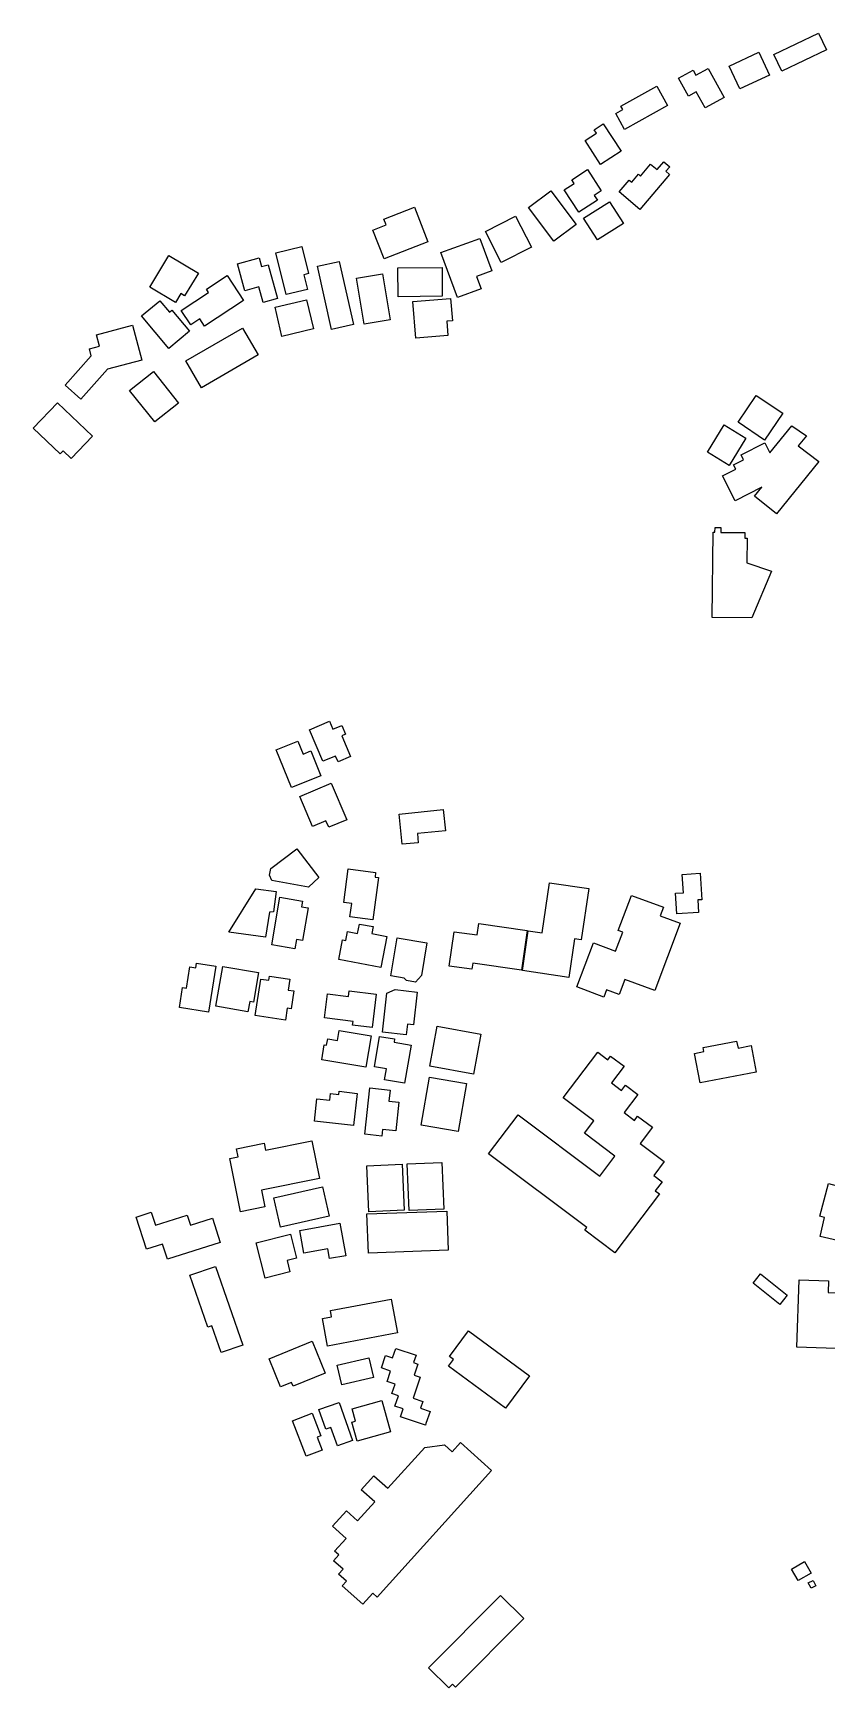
# Model space of a CAD drawing. Header units: metres. Extents: x -30816 to -28918, y -46789 to -43839.
# Drawn here: x -30814.8 to -30631.9, y -45815.6 to -45434.4 of the extents above; entities that cross this region are included whole.
import ezdxf

# ---------------------------------------------------------------- set-up
doc = ezdxf.new("R2010")
doc.units = ezdxf.units.M
doc.header["$MEASUREMENT"] = 0

msp = doc.modelspace()

# ---------------------------------------------------------------- linework, layer by layer
for points in [[(-30644.11, -45439.28), (-30633.83, -45434.38), (-30631.95, -45438.27), (-30642.24, -45443.17), (-30644.11, -45439.28)], [(-30654.36, -45441.99), (-30647.52, -45438.8), (-30645.05, -45444.06), (-30651.9, -45447.24), (-30654.36, -45441.99)], [(-30666.06, -45444.79), (-30662.66, -45442.93), (-30662.04, -45444.06), (-30659.21, -45442.5), (-30655.52, -45449.2), (-30659.92, -45451.61), (-30661.95, -45447.94), (-30663.77, -45448.93), (-30666.06, -45444.79)], [(-30679.32, -45451.18), (-30671.05, -45446.61), (-30668.56, -45451.08), (-30678.51, -45456.57), (-30680.52, -45452.94), (-30678.85, -45452.01), (-30679.32, -45451.18)], [(-30685.48, -45456.69), (-30683.38, -45455.32), (-30679.29, -45461.6), (-30684, -45464.63), (-30687.57, -45459.15), (-30684.98, -45457.47), (-30685.48, -45456.69)], [(-30690.66, -45468.19), (-30687.01, -45465.84), (-30683.85, -45470.72), (-30685.46, -45471.76), (-30684.74, -45472.88), (-30689.03, -45475.63), (-30692.36, -45470.5), (-30690.1, -45469.04), (-30690.66, -45468.19)], [(-30679.74, -45470.98), (-30677.4, -45468.23), (-30676.84, -45468.71), (-30675.29, -45466.9), (-30674.8, -45467.31), (-30672.48, -45464.58), (-30671, -45465.83), (-30669.46, -45464.01), (-30668.08, -45465.18), (-30668.96, -45466.22), (-30668.12, -45466.92), (-30674.98, -45475), (-30679.74, -45470.98)], [(-30695.47, -45470.7), (-30689.62, -45478.48), (-30694.78, -45482.34), (-30700.64, -45474.56), (-30695.47, -45470.7)], [(-30687.91, -45477.02), (-30681.93, -45473.27), (-30678.76, -45478.26), (-30684.74, -45482.02), (-30687.91, -45477.02)], [(-30733.9, -45486.41), (-30736.51, -45479.77), (-30733.43, -45478.56), (-30733.94, -45477.26), (-30726.92, -45474.51), (-30723.79, -45482.46), (-30733.9, -45486.41)], [(-30703.62, -45476.53), (-30699.94, -45483.69), (-30706.88, -45487.23), (-30710.56, -45480.08), (-30703.62, -45476.53)], [(-30756.44, -45494.62), (-30758.82, -45485.02), (-30752.83, -45483.54), (-30751.27, -45489.77), (-30752.38, -45490.04), (-30751.55, -45493.42), (-30756.44, -45494.62)], [(-30711.86, -45481.66), (-30709.09, -45489.15), (-30712.59, -45490.42), (-30711.52, -45493.31), (-30716.96, -45495.3), (-30720.8, -45484.94), (-30711.86, -45481.66)], [(-30787.87, -45492.94), (-30783.46, -45485.63), (-30776.69, -45489.68), (-30779.85, -45494.92), (-30780.72, -45494.39), (-30781.97, -45496.46), (-30787.87, -45492.94)], [(-30767.68, -45487.53), (-30762.65, -45486.15), (-30762.1, -45488.16), (-30760.6, -45487.75), (-30758.46, -45495.52), (-30761.75, -45496.43), (-30762.74, -45492.86), (-30765.97, -45493.73), (-30767.68, -45487.53)], [(-30749.25, -45488.1), (-30744.25, -45486.99), (-30740.97, -45501.52), (-30745.98, -45502.65), (-30749.25, -45488.1)], [(-30730.71, -45488.45), (-30720.54, -45488.37), (-30720.48, -45495.01), (-30730.66, -45495.11), (-30730.71, -45488.45)], [(-30770.08, -45490.25), (-30766.28, -45495.97), (-30775.26, -45501.87), (-30776.33, -45500.24), (-30778.41, -45501.61), (-30780.63, -45498.25), (-30774.32, -45494.1), (-30774.81, -45493.36), (-30770.08, -45490.25)], [(-30740.27, -45490.82), (-30734.27, -45489.81), (-30732.46, -45500.45), (-30738.46, -45501.46), (-30740.27, -45490.82)], [(-30789.76, -45499.52), (-30785.55, -45496.03), (-30783.36, -45498.63), (-30782.81, -45498.18), (-30778.72, -45503.05), (-30783.48, -45507.01), (-30789.76, -45499.52)], [(-30757.42, -45504.26), (-30759.02, -45497.52), (-30751.77, -45495.8), (-30750.16, -45502.54), (-30757.42, -45504.26)], [(-30726.6, -45504.62), (-30727.3, -45496.21), (-30718.58, -45495.5), (-30718.15, -45500.67), (-30719.47, -45500.77), (-30719.2, -45504.02), (-30726.6, -45504.62)], [(-30801.37, -45508.7), (-30801.79, -45507.12), (-30799.48, -45506.51), (-30800.17, -45503.88), (-30791.87, -45501.69), (-30789.74, -45509.69), (-30797.64, -45511.78), (-30803.79, -45518.69), (-30807.36, -45515.47), (-30801.37, -45508.7)], [(-30779.55, -45509.88), (-30766.49, -45502.32), (-30762.88, -45508.51), (-30775.94, -45516.07), (-30779.55, -45509.88)], [(-30786.71, -45523.95), (-30792.52, -45516.72), (-30787.05, -45512.37), (-30781.24, -45519.6), (-30786.71, -45523.95)], [(-30814.77, -45525.37), (-30809.15, -45519.55), (-30801.06, -45527.26), (-30806.02, -45532.41), (-30807.87, -45530.63), (-30808.53, -45531.32), (-30814.77, -45525.37)], [(-30652.33, -45523.98), (-30648.12, -45517.84), (-30642.02, -45521.97), (-30646.23, -45528.13), (-30652.33, -45523.98)], [(-30659.4, -45530.93), (-30655.56, -45524.62), (-30650.51, -45527.67), (-30654.35, -45533.98), (-30659.4, -45530.93)], [(-30646.83, -45539.01), (-30653, -45542.11), (-30655.91, -45536.37), (-30652.84, -45534.83), (-30653.35, -45533.82), (-30651.05, -45532.66), (-30651.63, -45531.52), (-30646.15, -45528.76), (-30644.97, -45531.08), (-30639.92, -45524.82), (-30636.59, -45527.18), (-30638.45, -45529.49), (-30633.75, -45533.04), (-30643.49, -45545.1), (-30648.57, -45541.09), (-30646.83, -45539.01)], [(-30650.27, -45556.43), (-30644.59, -45558.32), (-30649.19, -45569.07), (-30658.27, -45568.98), (-30658.09, -45549.38), (-30657.65, -45549.38), (-30657.63, -45548.25), (-30656.31, -45548.25), (-30656.32, -45549.39), (-30650.79, -45549.45), (-30650.8, -45550.74), (-30650.22, -45550.76), (-30650.27, -45556.43)], [(-30751.05, -45594.85), (-30746.44, -45592.92), (-30745.67, -45594.73), (-30743.62, -45593.87), (-30742.76, -45595.91), (-30743.64, -45596.29), (-30741.61, -45601.05), (-30744.49, -45602.27), (-30745.07, -45600.91), (-30747.97, -45602.13), (-30751.05, -45594.85)], [(-30758.73, -45599.49), (-30753.76, -45597.49), (-30752.55, -45600.46), (-30750.76, -45599.74), (-30748.44, -45605.44), (-30755.2, -45608.16), (-30758.73, -45599.49)], [(-30753.33, -45610.24), (-30746.09, -45607.19), (-30742.51, -45615.6), (-30746.63, -45617.34), (-30747.28, -45615.81), (-30750.39, -45617.12), (-30753.33, -45610.24)], [(-30729.69, -45621.25), (-30730.41, -45614.28), (-30720.24, -45613.23), (-30719.73, -45618.13), (-30726.22, -45618.79), (-30726, -45620.88), (-30729.69, -45621.25)], [(-30748.96, -45628.92), (-30751.28, -45631.09), (-30759.75, -45629.62), (-30760.29, -45628.34), (-30760.02, -45626.83), (-30754.01, -45622.31), (-30748.96, -45628.92)], [(-30736.52, -45638.67), (-30741.77, -45637.96), (-30741.36, -45634.9), (-30743.17, -45634.67), (-30742.13, -45626.94), (-30735.84, -45627.77), (-30735.98, -45628.82), (-30735.21, -45628.92), (-30736.52, -45638.67)], [(-30695.76, -45630.09), (-30686.7, -45631.41), (-30688.45, -45643.29), (-30690, -45643.06), (-30691.29, -45651.9), (-30702.02, -45650.33), (-30700.67, -45641.15), (-30697.46, -45641.61), (-30695.76, -45630.09)], [(-30665.19, -45628.18), (-30661.08, -45627.92), (-30660.7, -45634.03), (-30661.6, -45634.08), (-30661.42, -45636.94), (-30666.45, -45637.25), (-30666.74, -45632.54), (-30664.93, -45632.43), (-30665.19, -45628.18)], [(-30758.79, -45632.09), (-30759.35, -45636.84), (-30760.32, -45636.87), (-30761.25, -45642.67), (-30769.64, -45641.5), (-30763.46, -45631.5), (-30758.79, -45632.09)], [(-30752.7, -45634.34), (-30752.93, -45635.64), (-30751.4, -45635.9), (-30752.7, -45643.39), (-30754.05, -45643.16), (-30754.43, -45645.34), (-30759.79, -45644.43), (-30757.89, -45633.45), (-30752.7, -45634.34)], [(-30685.67, -45643.97), (-30680.57, -45645.87), (-30678.9, -45641.47), (-30679.94, -45641.07), (-30676.89, -45633.01), (-30669.53, -45635.76), (-30670.27, -45637.72), (-30665.68, -45639.44), (-30671.53, -45654.94), (-30678.39, -45652.36), (-30679.72, -45655.88), (-30682.63, -45654.8), (-30683.26, -45656.45), (-30689.5, -45654.11), (-30685.67, -45643.97)], [(-30733.27, -45642.47), (-30734.65, -45649.65), (-30744.33, -45647.82), (-30743.45, -45643.23), (-30742.68, -45643.38), (-30742.3, -45641.36), (-30740, -45641.8), (-30739.58, -45639.63), (-30736.43, -45640.22), (-30736.73, -45641.81), (-30733.27, -45642.47)], [(-30712.09, -45639.53), (-30700.92, -45641.1), (-30702.21, -45650.25), (-30713.46, -45648.67), (-30713.65, -45650.05), (-30718.87, -45649.32), (-30717.76, -45641.39), (-30712.46, -45642.13), (-30712.09, -45639.53)], [(-30730.9, -45642.81), (-30724.06, -45643.92), (-30725.3, -45651.49), (-30726.63, -45652.99), (-30728.74, -45652.65), (-30729.24, -45652.08), (-30732.34, -45651.58), (-30730.9, -45642.81)], [(-30772.64, -45649.35), (-30774.34, -45659.89), (-30781.06, -45658.81), (-30780.33, -45654.26), (-30779.43, -45654.41), (-30778.64, -45649.46), (-30777.24, -45649.69), (-30777.08, -45648.64), (-30772.64, -45649.35)], [(-30762.8, -45650.81), (-30763.99, -45657.61), (-30764.86, -45657.47), (-30765.27, -45659.82), (-30772.62, -45658.55), (-30771.02, -45649.38), (-30762.8, -45650.81)], [(-30755.61, -45652.32), (-30756.01, -45654.83), (-30754.65, -45655.04), (-30755.28, -45659.12), (-30756.19, -45658.98), (-30756.61, -45661.74), (-30763.6, -45660.67), (-30762.29, -45652.28), (-30760.46, -45652.57), (-30760.3, -45651.59), (-30755.61, -45652.32)], [(-30735.69, -45655.77), (-30736.63, -45663.47), (-30741.13, -45662.92), (-30741.03, -45662.08), (-30747.64, -45661.26), (-30746.96, -45655.72), (-30742.12, -45656.31), (-30741.96, -45655), (-30735.69, -45655.77)], [(-30726.26, -45655.29), (-30727.15, -45662.86), (-30728.53, -45662.7), (-30728.82, -45665.17), (-30734.27, -45664.54), (-30733.22, -45655.53), (-30731.3, -45654.71), (-30726.26, -45655.29)], [(-30736.86, -45665.34), (-30738.09, -45672.61), (-30748.23, -45670.91), (-30747.66, -45667.48), (-30747.14, -45667.56), (-30746.89, -45666.05), (-30744.64, -45666.43), (-30744.24, -45664.11), (-30736.86, -45665.34)], [(-30711.57, -45664.99), (-30713.28, -45674.24), (-30723.37, -45672.38), (-30721.66, -45663.13), (-30711.57, -45664.99)], [(-30729.15, -45676.29), (-30733.76, -45675.52), (-30733.33, -45672.95), (-30736.11, -45672.5), (-30734.94, -45665.5), (-30731.48, -45666.08), (-30731.6, -45666.83), (-30727.68, -45667.49), (-30729.15, -45676.29)], [(-30648.12, -45673.76), (-30661.03, -45676.2), (-30662.33, -45669.41), (-30660.18, -45669.01), (-30660.36, -45668.04), (-30652.65, -45666.58), (-30652.34, -45668.19), (-30649.3, -45667.62), (-30648.12, -45673.76)], [(-30678.61, -45672.39), (-30681.51, -45676.21), (-30679.18, -45677.96), (-30678.26, -45676.76), (-30675.46, -45678.85), (-30678.61, -45683.04), (-30676.21, -45684.84), (-30675.47, -45683.87), (-30672.03, -45686.45), (-30674.85, -45690.17), (-30669.32, -45694.33), (-30671.76, -45697.55), (-30669.85, -45698.98), (-30671.43, -45701.07), (-30670.46, -45701.79), (-30680.74, -45715.36), (-30687.65, -45710.16), (-30687.19, -45709.54), (-30709.8, -45692.55), (-30702.99, -45683.56), (-30684.18, -45697.69), (-30680.7, -45693.1), (-30687.72, -45687.83), (-30685.57, -45684.99), (-30692.64, -45679.67), (-30684.66, -45669.15), (-30682.32, -45670.91), (-30681.69, -45670.08), (-30678.61, -45672.39)], [(-30725.34, -45685.94), (-30723.41, -45674.87), (-30714.91, -45676.34), (-30716.85, -45687.41), (-30725.34, -45685.94)], [(-30749.96, -45685), (-30749.35, -45679.87), (-30746.41, -45680.23), (-30746.22, -45678.68), (-30744.35, -45678.9), (-30744.26, -45678.15), (-30740.08, -45678.64), (-30740.96, -45686.06), (-30749.96, -45685)], [(-30732.5, -45677.86), (-30732.77, -45680.4), (-30730.48, -45680.64), (-30731.19, -45687.27), (-30734.25, -45686.95), (-30734.41, -45688.47), (-30738.33, -45688.06), (-30737.19, -45677.37), (-30732.5, -45677.86)], [(-30761.22, -45691.7), (-30750.56, -45689.58), (-30748.8, -45698.25), (-30762.12, -45700.92), (-30761.35, -45704.76), (-30766.97, -45705.89), (-30769.44, -45693.66), (-30767.54, -45693.28), (-30767.93, -45691.4), (-30761.54, -45690.12), (-30761.22, -45691.7)], [(-30720.16, -45705.33), (-30728.13, -45705.63), (-30728.54, -45694.86), (-30720.59, -45694.55), (-30720.16, -45705.33)], [(-30729.24, -45705.53), (-30737.38, -45705.91), (-30737.88, -45695.35), (-30729.74, -45694.96), (-30729.24, -45705.53)], [(-30746.57, -45706.91), (-30757.76, -45709.41), (-30759.28, -45702.66), (-30748.1, -45700.16), (-30746.57, -45706.91)], [(-30622.37, -45701.83), (-30625.08, -45713.5), (-30633.4, -45711.58), (-30632.39, -45707.2), (-30633.52, -45706.9), (-30631.46, -45699.38), (-30622.37, -45701.83)], [(-30786.59, -45708.98), (-30779.24, -45706.65), (-30778.49, -45709.01), (-30773.43, -45707.41), (-30771.64, -45712.98), (-30783.83, -45716.83), (-30784.93, -45713.38), (-30788.61, -45714.54), (-30790.98, -45707.11), (-30787.53, -45706.03), (-30786.59, -45708.98)], [(-30719.47, -45705.75), (-30719.16, -45714.77), (-30737.51, -45715.4), (-30737.83, -45706.37), (-30719.47, -45705.75)], [(-30753.28, -45710.2), (-30744.06, -45708.56), (-30742.72, -45716.02), (-30746.43, -45716.67), (-30746.83, -45714.44), (-30752.35, -45715.42), (-30753.28, -45710.2)], [(-30763.36, -45713.04), (-30755.46, -45711.06), (-30754.07, -45716.57), (-30756.25, -45717.12), (-30755.59, -45719.76), (-30761.29, -45721.19), (-30763.36, -45713.04)], [(-30778.63, -45720.5), (-30772.71, -45718.48), (-30766.46, -45736.63), (-30771.44, -45738.33), (-30773.58, -45732.15), (-30774.51, -45732.46), (-30778.63, -45720.5)], [(-30642.7, -45727.24), (-30648.84, -45722.32), (-30647.12, -45720.2), (-30640.99, -45725.12), (-30642.7, -45727.24)], [(-30638.82, -45737.11), (-30638.24, -45721.57), (-30631.46, -45721.83), (-30631.56, -45724.51), (-30617.9, -45724.56), (-30617.91, -45727.08), (-30616.04, -45727.13), (-30616.38, -45737.83), (-30638.82, -45737.11)], [(-30746.9, -45736.83), (-30748.1, -45730.48), (-30745.98, -45730.08), (-30746.25, -45728.64), (-30732.27, -45726.02), (-30730.8, -45733.81), (-30746.9, -45736.83)], [(-30760.38, -45739.76), (-30750.44, -45735.73), (-30747.43, -45743.11), (-30754.84, -45746.1), (-30755.2, -45745.23), (-30757.73, -45746.26), (-30760.38, -45739.76)], [(-30718.85, -45739.23), (-30714.46, -45733.33), (-30700.36, -45743.71), (-30705.88, -45751.14), (-30719.07, -45741.43), (-30717.93, -45739.9), (-30718.85, -45739.23)], [(-30737.42, -45739.55), (-30736.36, -45744.06), (-30743.64, -45745.74), (-30744.69, -45741.23), (-30737.42, -45739.55)], [(-30724.36, -45755.06), (-30730.13, -45753.11), (-30729.53, -45751.32), (-30731.41, -45750.68), (-30730.58, -45748.27), (-30732.11, -45747.75), (-30731.37, -45745.59), (-30733.21, -45744.98), (-30732.4, -45742.6), (-30734.51, -45741.89), (-30733.53, -45738.98), (-30731.93, -45739.52), (-30731.2, -45737.37), (-30726.52, -45738.95), (-30727.1, -45740.64), (-30726.1, -45740.97), (-30726.97, -45743.53), (-30725.57, -45744), (-30727.22, -45748.82), (-30724.97, -45749.59), (-30725.51, -45751.17), (-30723.29, -45751.92), (-30724.24, -45754.67), (-30724.36, -45755.06)], [(-30748.93, -45751.45), (-30744.27, -45749.8), (-30741.13, -45758.61), (-30744.64, -45759.84), (-30746.15, -45755.56), (-30747.32, -45755.98), (-30748.93, -45751.45)], [(-30740.13, -45758.72), (-30741.34, -45754.34), (-30740.48, -45754.11), (-30741.27, -45751.26), (-30734.44, -45749.4), (-30732.45, -45756.63), (-30740.13, -45758.72)], [(-30755.02, -45754.06), (-30750.47, -45752.29), (-30748.44, -45757.48), (-30749.3, -45757.81), (-30748.13, -45760.8), (-30751.82, -45762.23), (-30755.02, -45754.06)], [(-30716.32, -45759.09), (-30709.12, -45765.54), (-30735.45, -45794.67), (-30736.47, -45793.76), (-30738.77, -45796.3), (-30743.52, -45792.05), (-30742.56, -45790.98), (-30744.37, -45789.36), (-30743.35, -45788.23), (-30745.53, -45786.28), (-30744.32, -45784.94), (-30745.28, -45784.09), (-30742.64, -45781.18), (-30745.79, -45778.36), (-30742.55, -45774.78), (-30740.01, -45777.06), (-30736.06, -45772.69), (-30739.16, -45769.92), (-30736.25, -45766.7), (-30733.01, -45769.59), (-30724.51, -45760.18), (-30719.94, -45759.6), (-30718.2, -45761.17), (-30716.32, -45759.09)], [(-30638.49, -45790.87), (-30640.03, -45788.2), (-30636.99, -45786.44), (-30635.45, -45789.12), (-30638.49, -45790.87)], [(-30636.16, -45791.38), (-30635.06, -45790.81), (-30634.41, -45792.06), (-30635.51, -45792.63), (-30636.16, -45791.38)], [(-30707.07, -45794.31), (-30701.7, -45799.62), (-30717.44, -45815.39), (-30718.12, -45814.72), (-30718.98, -45815.58), (-30723.68, -45810.95), (-30707.07, -45794.31)]]:
    msp.add_lwpolyline(points)

doc.saveas('drawing.dxf')
